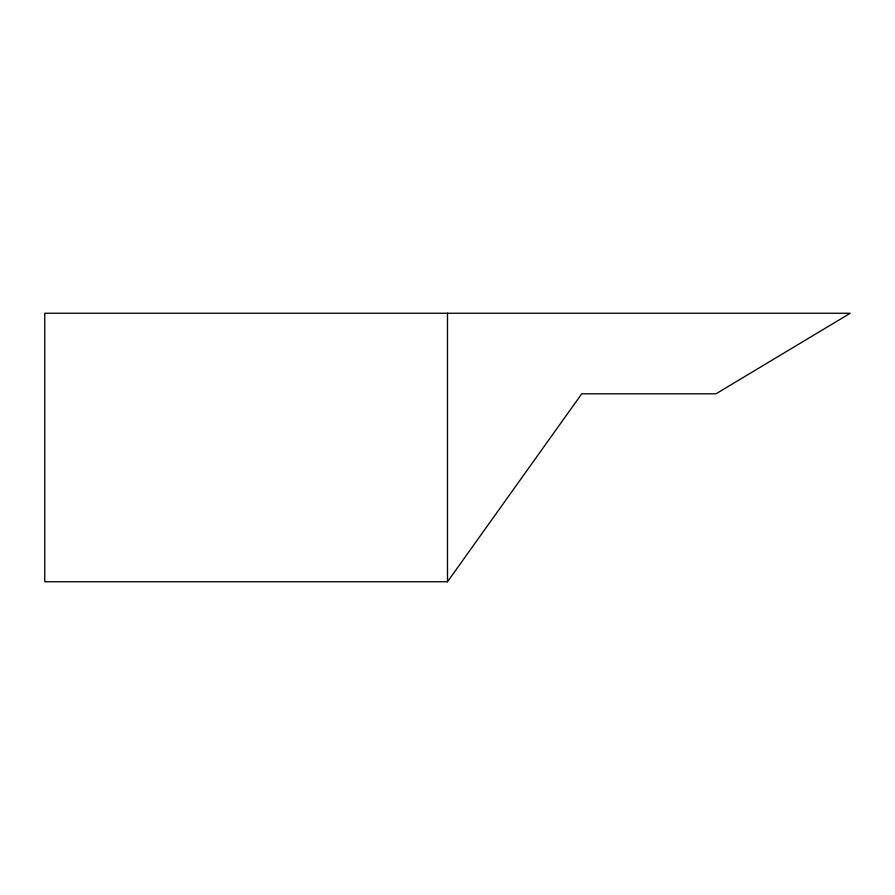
<?xml version="1.0" encoding="UTF-8"?>
<svg xmlns="http://www.w3.org/2000/svg" width="895" height="895" viewBox="0 0 895 895"><rect width="100%" height="100%" fill="white"/><g stroke="black" fill="none" stroke-linecap="round" stroke-linejoin="round"><path stroke-width="1.34" d="M447.5 581.75L581.75 393.8L716 393.8L850.25 313.25L44.75 313.25L44.75 581.75L447.5 581.75L447.5 313.25"/></g></svg>
